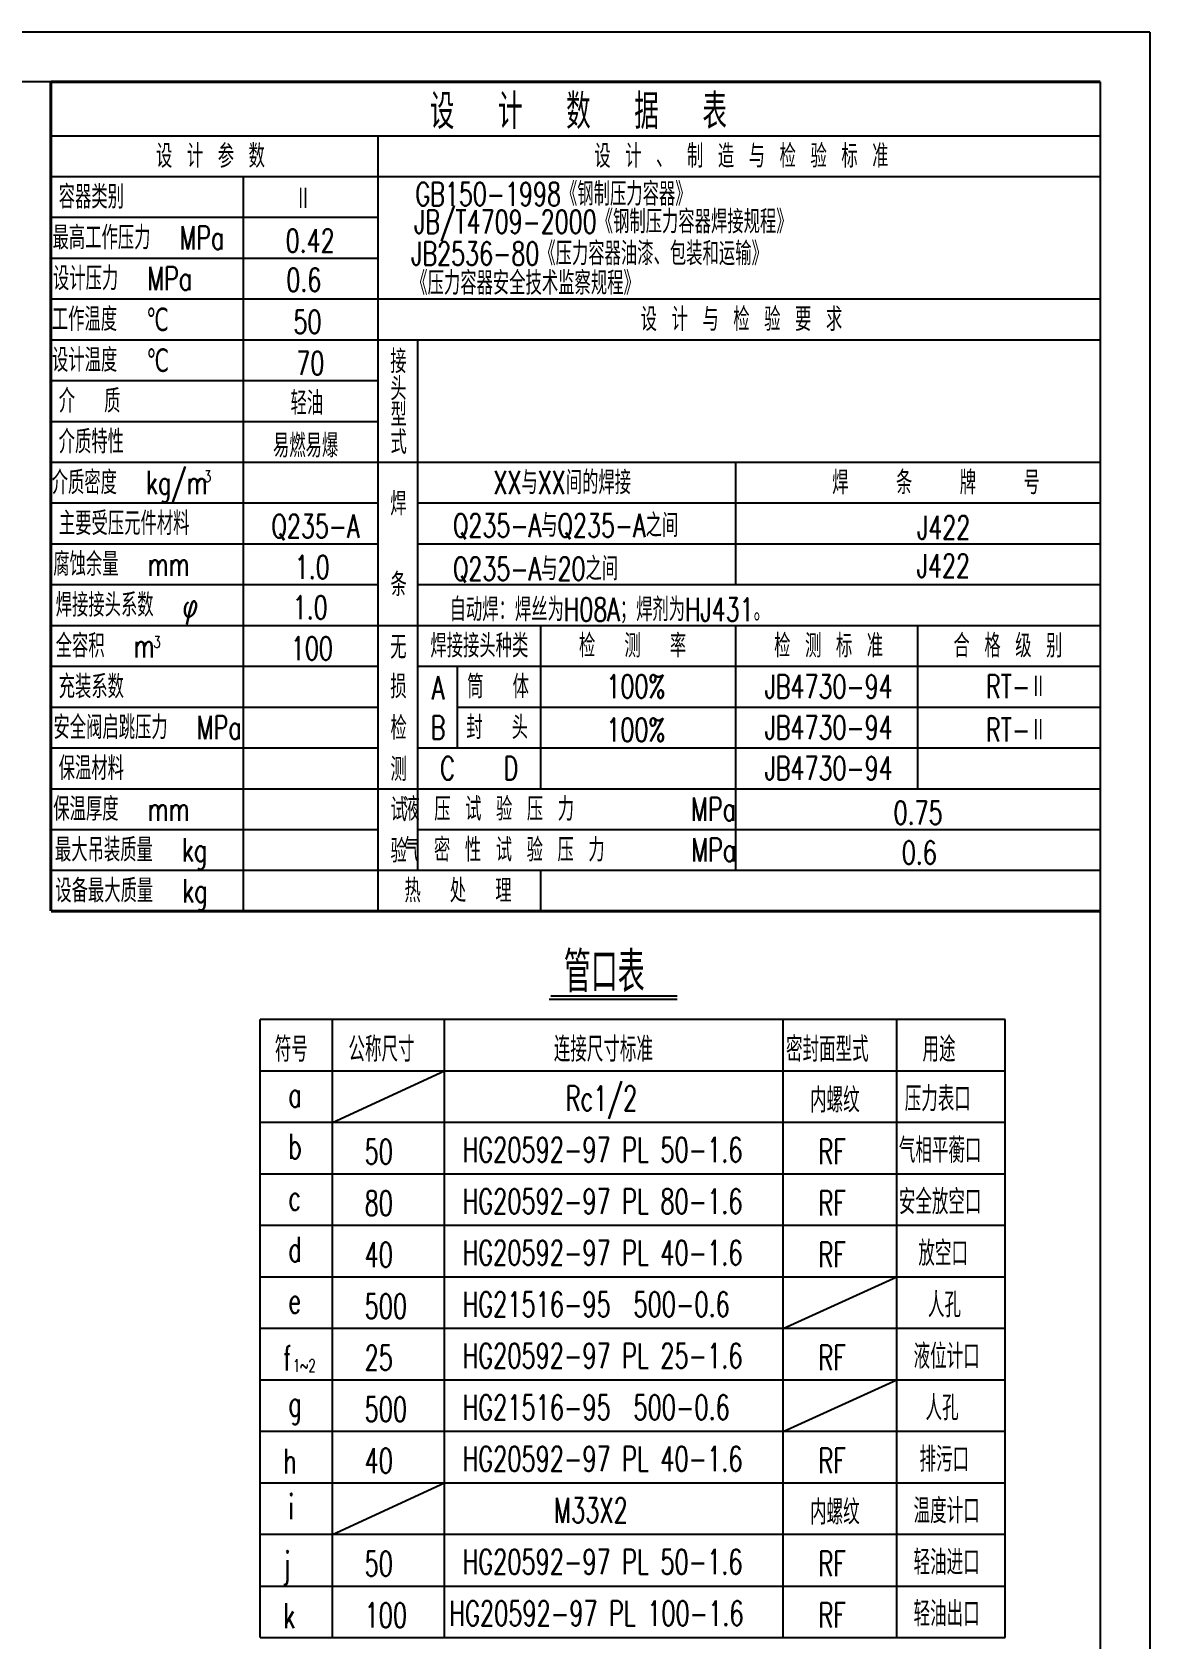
# Model space of a CAD drawing. Header units: millimetres. Extents: x -500 to 16320, y -200 to 11680.
# Drawn here: x 11811 to 16320, y 5198 to 11680 of the extents above; entities that cross this region are included whole.
import ezdxf
from ezdxf.enums import TextEntityAlignment as Align

# ---------------------------------------------------------------- set-up
doc = ezdxf.new("R2010")
doc.units = ezdxf.units.MM
doc.header["$LTSCALE"] = 200
for name, color, linetype in [('1轮廓实线层', 7, 'Continuous'), ('2', 3, 'Continuous'), ('2细线层', 4, 'Continuous'), ('4', 5, 'Continuous'), ('6文字层', 3, 'Continuous'), ('图框层', 7, 'Continuous')]:
    doc.layers.add(name, color=color, linetype=linetype)
doc.styles.add('HZ', font='txt', dxfattribs={"width": 0.7, "bigfont": 'HZTXT'})
doc.styles.add('PC_TEXTSTYLE', font='romans.shx', dxfattribs={"width": 0.8, "bigfont": 'hzfs.shx'})

msp = doc.modelspace()

# ---------------------------------------------------------------- linework, layer by layer
at = {"layer": '1轮廓实线层'}
for q in [(0, 11480), (16120, 0)]:
    msp.add_line((16120, 11480), q, dxfattribs=at)
at = {"layer": '2'}
for p, q in [((11886.4, 11262.30090405381), (16120, 11262.30090405381)), ((13206.59316978689, 8134.140904053806), (13206.59316978689, 11262.30090405381)), ((11886.4, 11097.66090405381), (16120, 11097.66090405381)), ((11886.4, 10933.02090405381), (13206.59316978689, 10933.02090405381)), ((11886.4, 10768.38090405381), (13206.59316978689, 10768.38090405381)), ((11886.4, 10603.74090405381), (16120, 10603.74090405381)), ((11886.4, 10439.10090405381), (16120, 10439.10090405381)), ((11886.4, 10274.46090405381), (13206.59316978689, 10274.46090405381)), ((11886.4, 10109.82090405381), (13206.59316978689, 10109.82090405381)), ((11886.4, 9945.180904053805), (16120, 9945.180904053805)), ((11886.4, 9780.540904053805), (13206.59316978689, 9780.540904053805)), ((13366.70168062363, 9780.540904053805), (16120, 9780.540904053805)), ((11886.4, 9615.900904053806), (13206.59316978689, 9615.900904053806)), ((13366.70168062362, 9615.900904053806), (16120, 9615.900904053806)), ((11886.4, 9451.260904053805), (13206.59316978689, 9451.260904053805)), ((13366.70168062362, 9451.260904053805), (16120, 9451.260904053805)), ((11886.4, 9286.620904053805), (16120, 9286.620904053805)), ((11886.4, 9121.980904053804), (13206.59316978689, 9121.980904053804)), ((13366.70168062362, 9121.980904053804), (16120, 9121.980904053804)), ((11886.4, 8957.340904053806), (13206.59316978689, 8957.340904053806)), ((13526.81019146036, 8957.340904053806), (16120, 8957.340904053806)), ((11886.4, 8792.700904053805), (13206.59316978689, 8792.700904053805)), ((13366.70168062362, 8792.700904053805), (16120, 8792.700904053805)), ((11886.4, 8628.060904053806), (16120, 8628.060904053806)), ((11886.4, 8463.420904053806), (13206.59316978689, 8463.420904053806)), ((13366.70168062362, 8463.420904053806), (16120, 8463.420904053806)), ((11886.4, 8298.780904053805), (16120, 8298.780904053805))]:
    msp.add_line(p, q, dxfattribs=at)
at = {"layer": '2细线层'}
for p, q in [((16320, 11680), (-500, 11680)), ((16320, 11680), (16320, -200)), ((13896.90497957823, 7778.725219260645), (14412.62234903232, 7778.725219260645)), ((13902.66712358188, 7791.986104891527), (14412.62234903232, 7791.986104891527))]:
    msp.add_line(p, q, dxfattribs=at)
at = {"layer": '2细线层', "ltscale": 7}
for p, q in [((13022.7580498555, 5203.901722547414), (13022.7580498555, 7697.026238541014)), ((13474.12581804067, 5203.901722547414), (13474.12581804067, 7697.026238541014)), ((14840.89237115363, 5203.901722547414), (14840.89237115362, 7697.026238541014)), ((15299.34474825299, 5203.901722547414), (15299.34474825299, 7697.026238541014)), ((12731.16065984829, 7489.265862208214), (15735.77534438098, 7489.265862208215)), ((13022.7580498555, 7281.505485875415), (13474.12581804067, 7489.265862208214)), ((15735.77534438098, 7281.505485875416), (12731.16065984829, 7281.505485875415)), ((12731.16065984829, 7073.745109542616), (15735.77534438098, 7073.745109542616)), ((15735.77534438098, 6865.984733209814), (12731.16065984829, 6865.984733209814)), ((12731.16065984829, 6658.224356877015), (15735.77534438098, 6658.224356877015)), ((14840.89237115362, 6450.463980544215), (15299.34474825299, 6658.224356877015)), ((15735.77534438098, 6450.463980544215), (12731.16065984829, 6450.463980544215)), ((12731.16065984829, 6242.703604211413), (15735.77534438098, 6242.703604211414)), ((14840.89237115362, 6034.943227878614), (15299.34474825299, 6242.703604211414)), ((15735.77534438098, 6034.943227878615), (12731.16065984829, 6034.943227878615)), ((12731.16065984829, 5827.182851545814), (15735.77534438098, 5827.182851545815)), ((13022.7580498555, 5619.422475213016), (13474.12581804067, 5827.182851545814)), ((15735.77534438098, 5619.422475213016), (12731.16065984829, 5619.422475213016)), ((12731.16065984829, 5411.662098880214), (15735.77534438098, 5411.662098880215))]:
    msp.add_line(p, q, dxfattribs=at)
at = {"layer": '4', "const_width": 11.76}
for points in [[(11886.4, 11480), (16120, 11480)], [(11886.4, 11480), (11886.4, 8134.140904053806)], [(11886.4, 8134.140904053806), (16120, 8134.140904053806)]]:
    msp.add_lwpolyline(points, dxfattribs=at)
at = {"layer": '6文字层'}
for p, q in [((12662.84348632245, 8134.140904053806), (12662.84348632245, 11097.66090405381)), ((13366.70168062362, 8298.780904053805), (13366.70168062363, 10439.10090405381)), ((14649.2754607069, 9451.260904053805), (14649.2754607069, 9945.180904053805)), ((13862.8176870368, 8628.060904053806), (13862.81768703681, 9286.620904053805)), ((14649.27546070689, 8298.780904053805), (14649.27546070689, 9286.620904053805)), ((15384.27546070689, 8628.060904053806), (15384.27546070689, 9286.620904053805)), ((13526.81019146035, 8792.700904053805), (13526.81019146036, 9121.980904053804)), ((13862.81768703681, 8134.140904053806), (13862.81768703681, 8298.780904053805))]:
    msp.add_line(p, q, dxfattribs=at)
at = {"layer": '图框层', "ltscale": 7}
for p, q in [((15735.77534438098, 7697.026238541015), (12731.16065984829, 7697.026238541014)), ((12731.16065984829, 5203.901722547414), (12731.16065984829, 7697.026238541014)), ((15735.77534438098, 5203.901722547415), (15735.77534438098, 7697.026238541013)), ((12731.16065984829, 5203.901722547414), (15735.77534438098, 5203.901722547414))]:
    msp.add_line(p, q, dxfattribs=at)

# ---------------------------------------------------------------- texts
at = {"layer": '6文字层', "style": 'HZ', "width": 0.7}
for s, height, p in [('设  计  数  据  表', 141.12, (14014.5376111967, 11289.36022203727)), ('设 计 参 数', 94.08000000000001, (12530.14497379762, 11132.9409040538)), ('设 计 、 制 造 与 检 验 标 准', 94.08000000000001, (14672.28677538251, 11132.9409040538)), ('容器类别', 94.08000000000001, (12049.49439085252, 10968.30090405381)), ('最高工作压力  MPa', 94.08000000000001, (12239.64353910175, 10803.66090405381)), ('设计压力  MPa', 94.08000000000001, (12175.50699079498, 10639.02090405381)), ('工作温度  ℃', 94.08000000000001, (12126.18598262509, 10474.38090405381)), ('设 计 与 检 验 要 求', 94.08000000000001, (14672.28677538251, 10474.38090405381)), ('设计温度  ℃', 94.08000000000001, (12126.89316326325, 10309.74090405381)), ('接', 94.08000000000001, (13288.43772717914, 10304.43769649241)), ('介  质', 94.08000000000001, (12042.57508045375, 10145.10090405381)), ('头', 94.08000000000001, (13288.43772717914, 10194.38269647216)), ('型', 94.08000000000001, (13289.33886075275, 10090.52371991445)), ('介质特性', 94.08000000000001, (12049.49439085252, 9980.460904053805)), ('式', 94.08000000000001, (13289.33886075275, 9978.66761741074)), ('介质密度  kg/m', 94.08000000000001, (12204.29189875741, 9815.820904053806)), ('XX与XX间的焊接', 94.08000000000001, (13949.43323171508, 9815.820904053806)), ('焊   条   牌   号', 94.08000000000001, (15457.32632502569, 9815.820904053806)), ('3', 47.04000000000001, (12518.53032905728, 9864.62947365999)), ('焊', 94.08000000000001, (13288.43772717914, 9730.124283671194)), ('主要受压元件材料', 94.08000000000001, (12182.1779848781, 9651.180904053805)), ('腐蚀余量  mm', 94.08000000000001, (12171.12102793844, 9486.540904053805)), ('条', 94.08000000000001, (13289.33886075275, 9404.354204589523)), ('焊接接头系数  φ', 94.08000000000001, (12193.08779500698, 9321.900904053806)), ('全容积  m', 94.08000000000001, (12105.45725918372, 9157.260904053805)), ('3', 47.04000000000001, (12314.65452472373, 9196.139140001822)), ('无', 94.08000000000001, (13288.43772717914, 9151.957696492409)), ('焊接接头种类', 94.08000000000001, (13614.92403221476, 9157.260904053805)), ('检  测  率', 94.08000000000001, (14233.0759873358, 9157.260904053805)), ('检 测 标 准', 94.08000000000001, (15024.14501027582, 9157.260904053805)), ('合 格 级 别', 94.08000000000001, (15747.40810641623, 9157.260904053805)), ('充装系数', 94.08000000000001, (12049.49439085252, 8992.620904053805)), ('损', 94.08000000000001, (13288.43772717914, 8992.212241078585)), ('A', 94.08000000000001, (13448.54623801588, 8987.317696492408)), ('筒  体', 94.08000000000001, (13690.46375978733, 8992.620904053805)), ('JB4730-94', 94.08000000000001, (15024.14501027582, 8992.620904053805)), ('安全阀启跳压力  MPa', 94.08000000000001, (12276.16219269832, 8827.980904053806)), ('检', 94.08000000000001, (13289.33886075274, 8825.110875110842)), ('B', 94.08000000000001, (13448.54623801588, 8827.572241078584)), ('封  头', 94.08000000000001, (13686.82585290995, 8827.980904053806)), ('JB4730-94', 94.08000000000001, (15024.14501027582, 8827.980904053806)), ('保温材料', 94.08000000000001, (12049.4944277691, 8663.340904053806)), ('测', 94.08000000000001, (13289.33886075274, 8659.047013541385)), ('C   D', 94.08000000000001, (13614.49952852928, 8663.340904053806)), ('JB4730-94', 94.08000000000001, (15024.14501027582, 8663.340904053806)), ('保温厚度  mm', 94.08000000000001, (12171.12102793844, 8498.700904053807)), ('试', 94.08000000000001, (13289.33886075274, 8495.830875110842)), ('液 压 试 验 压 力       MPa', 94.08000000000001, (13979.17359551198, 8498.700904053807)), ('最大吊装质量  kg', 94.08000000000001, (12209.82041414381, 8334.060904053806)), ('验', 94.08000000000001, (13289.33886075274, 8329.767013541386)), ('气 密 性 试 验 压 力     MPa', 94.08000000000001, (13979.17359551198, 8334.060904053806)), ('设备最大质量  kg', 94.08000000000001, (12211.2111722396, 8169.420904053806)), ('热  处  理', 94.08000000000001, (13528.94064274795, 8169.420904053806))]:
    msp.add_text(s, height=height, dxfattribs=at).set_placement(p, align=Align.CENTER)
at = {"layer": '6文字层'}
for s, height, style, width, p in [('GB150-1998《钢制压力容器》', 94.08000000000001, 'HZ', 0.7, (13357.32555104786, 10979.80245307021)), ('Ⅱ', 94.08000000000001, 'HZ', 0.7, (12870.87835102277, 10961.21907106071)), ('JB/T4709-2000《钢制压力容器焊接规程》', 94.08000000000001, 'HZ', 0.7, (13351.78903797296, 10868.23825254056)), ('0.42', 94.08000000000001, 'HZ', 0.7, (12833.50977218216, 10791.73867327968)), ('JB2536-80《压力容器油漆、包装和运输》', 94.08000000000001, 'HZ', 0.7, (13340.25457336363, 10739.67186833202)), ('0.6', 94.08000000000001, 'HZ', 0.7, (12836.38427147194, 10633.74843960697)), ('《压力容器安全技术监察规程》', 94.08000000000001, 'HZ', 0.7, (13340.25457336363, 10620.584395952)), ('50', 94.08000000000001, 'HZ', 0.7, (12865.12935244321, 10464.26801416312)), ('70', 94.08000000000001, 'HZ', 0.7, (12876.62739363908, 10297.66015049347)), ('轻油', 94.08000000000001, 'HZ', 0.7, (12853.19120790148, 10136.12838525221)), ('易燃易爆', 94.08000000000001, 'HZ', 0.7, (12782.29185356157, 9964.905202621743)), ('Q235-A', 94.08000000000001, 'HZ', 0.7, (12776.38357403324, 9640.17164048662)), ('Q235-A与Q235-A之间', 94.08000000000001, 'HZ', 0.7, (13508.89289645416, 9643.252606060545)), ('J422', 94.08000000000001, 'HZ', 0.7, (15380.72362169448, 9634.721681283798)), ('1.0', 94.07999992370605, 'HZ', 0.699999988079071, (12870.18592028633, 9474.852697901948)), ('Q235-A与20之间', 94.08000000000001, 'HZ', 0.7, (13508.89289645416, 9468.252606060545)), ('J422', 94.08000000000001, 'HZ', 0.7, (15379.59826237851, 9480.267792652881)), ('1.0', 94.08000000000001, 'HZ', 0.7, (12862.05360517558, 9312.48590300298)), ('自动焊：焊丝为H08A；焊剂为HJ431。', 94.08000000000001, 'HZ', 0.7, (13494.86360600153, 9303.75083778721)), ('100', 94.08000000000001, 'HZ', 0.7, (12854.5746865824, 9147.166988081113)), ('100%', 94.08000000000001, 'HZ', 0.7, (14127.73895271264, 8993.587328801772)), ('RT-Ⅱ', 94.08000000000001, 'HZ', 0.7, (15659.15840479043, 8992.91369597468)), ('100%', 94.08000000000001, 'HZ', 0.7, (14127.73895271264, 8818.587328801772)), ('RT-Ⅱ', 94.08000000000001, 'HZ', 0.7, (15659.15840479043, 8817.91369597468)), ('0.75', 94.08000000000001, 'HZ', 0.7, (15286.00548361417, 8483.909785809661)), ('0.6', 94.08000000000001, 'HZ', 0.7, (15319.39133414737, 8323.160573870824)), ('管口表', 163.010232, 'PC_TEXTSTYLE', 0.6669999957084656, (13955.78495234448, 7807.203131809322)), ('符号', 100, 'PC_TEXTSTYLE', 0.6669999957084656, (12789.97633356286, 7526.588141758982)), ('公称尺寸', 100, 'PC_TEXTSTYLE', 0.6669999957084656, (13086.80476255393, 7526.588141758982)), ('连接尺寸标准', 100, 'PC_TEXTSTYLE', 0.6669999957084656, (13915.2083479795, 7526.588141758982)), ('密封面型式', 100, 'PC_TEXTSTYLE', 0.6669999957084656, (14852.12496142536, 7526.588141758982)), ('用途', 100, 'PC_TEXTSTYLE', 0.6669999957084656, (15402.69286264678, 7526.588141758982)), ('a', 100, 'PC_TEXTSTYLE', 0.6669999957084656, (12844.44429499548, 7343.245153652217)), ('Rc1/2', 100, 'PC_TEXTSTYLE', 0.6669999957084656, (13963.11335902007, 7329.167308569795)), ('内螺纹', 100, 'PC_TEXTSTYLE', 0.6669999957084656, (14949.14778201235, 7321.619340791643)), ('压力表口', 100, 'PC_TEXTSTYLE', 0.6669999957084656, (15331.03168709602, 7326.580062811739)), ('b', 100, 'PC_TEXTSTYLE', 0.6669999957084656, (12844.44429499548, 7135.484777319417)), ('50', 100, 'PC_TEXTSTYLE', 0.6669999957084656, (13151.82882576441, 7113.604933500374)), ('HG20592-97 PL 50-1.6', 100, 'PC_TEXTSTYLE', 0.6669999957084656, (13547.58124628456, 7121.406932236997)), ('RF', 100, 'PC_TEXTSTYLE', 0.6669999957084656, (14982.72611720882, 7113.858964458844)), ('气相平蘅口', 100, 'PC_TEXTSTYLE', 0.6669999957084656, (15307.22158525777, 7118.81968647894)), ('80', 100, 'PC_TEXTSTYLE', 0.6669999957084656, (13151.82882576441, 6905.844557167575)), ('HG20592-97 PL 80-1.6', 100, 'PC_TEXTSTYLE', 0.6669999957084656, (13547.58124628456, 6913.646555904198)), ('RF', 100, 'PC_TEXTSTYLE', 0.6669999957084656, (14982.72611720882, 6906.098588126044)), ('安全放空口', 100, 'PC_TEXTSTYLE', 0.6669999957084656, (15307.22158525777, 6911.059310146141)), ('c', 100, 'PC_TEXTSTYLE', 0.6669999957084656, (12844.44429499548, 6927.724400986618)), ('d', 100, 'PC_TEXTSTYLE', 0.6669999957084656, (12844.44429499548, 6719.964024653818)), ('HG20592-97 PL 40-1.6', 100, 'PC_TEXTSTYLE', 0.6669999957084656, (13547.58124628456, 6705.886179571396)), ('放空口', 100, 'PC_TEXTSTYLE', 0.6669999957084656, (15386.01028528705, 6703.298933813341)), ('40', 100, 'PC_TEXTSTYLE', 0.6669999957084656, (13151.82882576441, 6698.084180834774)), ('RF', 100, 'PC_TEXTSTYLE', 0.6669999957084656, (14982.72611720883, 6698.338211793242)), ('e', 100, 'PC_TEXTSTYLE', 0.6669999957084656, (12844.44429499548, 6512.20364832102)), ('500', 100, 'PC_TEXTSTYLE', 0.6669999957084656, (13151.82882576441, 6490.323804501975)), ('HG21516-95  500-0.6', 100, 'PC_TEXTSTYLE', 0.6669999957084656, (13547.58124628456, 6498.125803238599)), ('人孔', 100, 'PC_TEXTSTYLE', 0.6669999957084656, (15424.6453713236, 6495.538557480541)), ('f', 100, 'PC_TEXTSTYLE', 0.6669999957084656, (12823.58183749979, 6280.616738337654)), ('25', 100, 'PC_TEXTSTYLE', 0.6669999957084656, (13151.82882576441, 6282.563428169175)), ('HG20592-97 PL 25-1.6', 100, 'PC_TEXTSTYLE', 0.6669999957084656, (13547.58124628456, 6290.365426905799)), ('RF', 100, 'PC_TEXTSTYLE', 0.6669999957084656, (14982.72611720882, 6282.817459127643)), ('液位计口', 100, 'PC_TEXTSTYLE', 0.6669999957084656, (15366.74681783501, 6287.778181147743)), ('1~2', 50, 'PC_TEXTSTYLE', 0.6669999957084656, (12863.10193811218, 6276.277012788978)), ('g', 100, 'PC_TEXTSTYLE', 0.6669999957084656, (12844.44429499548, 6096.68289565542)), ('500', 100, 'PC_TEXTSTYLE', 0.6669999957084656, (13151.82882576441, 6074.803051836376)), ('HG21516-95  500-0.6', 100, 'PC_TEXTSTYLE', 0.6669999957084656, (13547.58124628456, 6082.605050572999)), ('人孔', 100, 'PC_TEXTSTYLE', 0.6669999957084656, (15415.01359356217, 6080.017804814942)), ('h', 100, 'PC_TEXTSTYLE', 0.6669999957084656, (12823.58183749979, 5865.095985672055)), ('40', 100, 'PC_TEXTSTYLE', 0.6669999957084656, (13151.82882576441, 5867.042675503576)), ('HG20592-97 PL 40-1.6', 100, 'PC_TEXTSTYLE', 0.6669999957084656, (13547.58124628456, 5874.844674240199)), ('RF', 100, 'PC_TEXTSTYLE', 0.6669999957084656, (14982.72611720882, 5867.296706462047)), ('排污口', 100, 'PC_TEXTSTYLE', 0.6669999957084656, (15390.82617416777, 5872.257428482143)), ('i', 100, 'PC_TEXTSTYLE', 0.6669999957084656, (12844.44429499548, 5681.16214298982)), ('内螺纹', 100, 'PC_TEXTSTYLE', 0.6669999957084656, (14949.14778201235, 5659.536330129244)), ('温度计口', 100, 'PC_TEXTSTYLE', 0.6669999957084656, (15366.74681783501, 5664.497052149343)), ('M33X2', 100, 'PC_TEXTSTYLE', 0.6669999957084656, (13916.58601553316, 5667.0842979074)), ('j', 100, 'PC_TEXTSTYLE', 0.6669999957084656, (12823.58183749979, 5449.575233006455)), ('50', 100, 'PC_TEXTSTYLE', 0.6669999957084656, (13151.82882576441, 5451.521922837976)), ('HG20592-97 PL 50-1.6', 100, 'PC_TEXTSTYLE', 0.6669999957084656, (13547.58124628456, 5459.3239215746)), ('RF', 100, 'PC_TEXTSTYLE', 0.6669999957084656, (14982.72611720882, 5451.775953796448)), ('轻油进口', 100, 'PC_TEXTSTYLE', 0.6669999957084656, (15366.74681783501, 5456.736675816544)), ('k', 100, 'PC_TEXTSTYLE', 0.6669999957084656, (12823.58183749979, 5241.814856673655)), ('100', 100, 'PC_TEXTSTYLE', 0.6669999957084656, (13151.82882576441, 5243.761546505176)), ('HG20592-97 PL 100-1.6', 100, 'PC_TEXTSTYLE', 0.6669999957084656, (13494.4867893532, 5251.563545241799)), ('RF', 100, 'PC_TEXTSTYLE', 0.6669999957084656, (14982.72611720882, 5244.015577463647)), ('轻油出口', 100, 'PC_TEXTSTYLE', 0.6669999957084656, (15366.74681783501, 5248.976299483743))]:
    msp.add_text(s, height=height, dxfattribs=dict(at, style=style, width=width)).set_placement(p)

doc.saveas('drawing.dxf')
